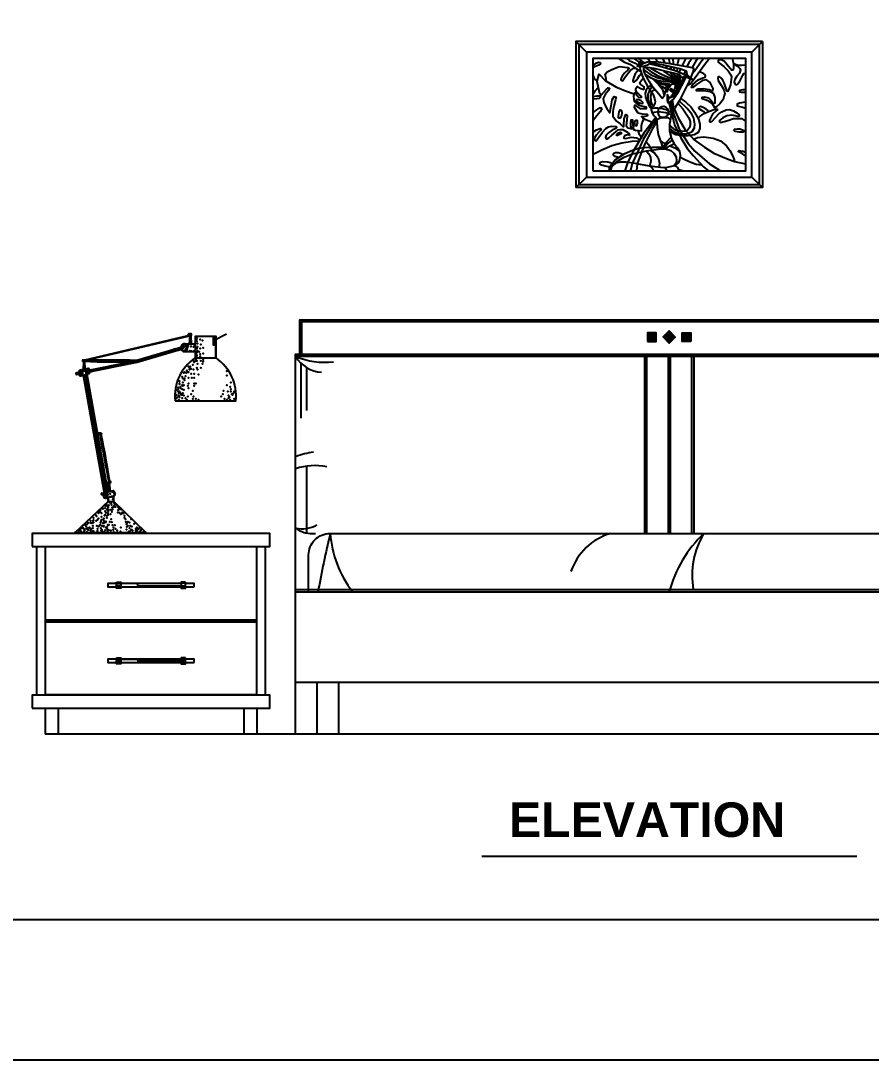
# Model space of a CAD drawing. Header units: inches. Extents: x 3 to 45, y 10.7 to 35.5.
# Drawn here: x 41.643 to 43.613, y 10.735 to 13.143 of the extents above; entities that cross this region are included whole.
import ezdxf

# ---------------------------------------------------------------- set-up
doc = ezdxf.new("R2010")
doc.units = ezdxf.units.IN
doc.header["$MEASUREMENT"] = 0
for name, color, linetype in [('02', 2, 'Continuous'), ('1', 1, 'Continuous'), ('4', 4, 'Continuous'), ('8', 8, 'Continuous'), ('kadrbm', 4, 'Continuous')]:
    doc.layers.add(name, color=color, linetype=linetype)
doc.styles.add('HT', font='swisseb.ttf')

# ---------------------------------------------------------------- blocks, each defined once
blk = doc.blocks.new('kadrbm')
at = {"layer": 'kadrbm', "color": 4}
blk.add_lwpolyline([(0, 0), (0, 24.7972), (21, 24.7972), (21, 0), (0, 0)], close=True, dxfattribs=at)
blk.add_lwpolyline([(20.6631, 0.3257), (20.6631, 24.4603), (0.3369, 24.4603), (0.3369, 0.3257), (20.6631, 0.3257)], dxfattribs=at)

msp = doc.modelspace()

# ---------------------------------------------------------------- hatches: boundary and pattern name
at = {"layer": '8'}
h = msp.add_hatch(dxfattribs=at)
h.set_pattern_fill('ANSI31', color=256, scale=0.005527, style=0)
h.set_pattern_definition([(45, (32.70010015, 6.0789601), (-0.000488482534, 0.000488482534), [])])
h.paths.add_polyline_path([(42.0886, 12.3921), (42.0909, 12.3921), (42.0909, 12.4118), (42.0886, 12.4118)])
h = msp.add_hatch(dxfattribs=at)
h.set_pattern_fill('ANSI31', color=256, scale=0.02, style=0)
h.set_pattern_definition([(45, (46.4681706, 1.5912316), (-0.00176776695, 0.00176776695), [])])
h.paths.add_polyline_path([(43.0949, 12.4205), (43.0949, 12.4005), (43.1149, 12.4005), (43.1149, 12.4205)])
h.paths.add_polyline_path([(43.1307, 12.4108), (43.1447, 12.3965), (43.1589, 12.4105), (43.1449, 12.4248)])
h.paths.add_polyline_path([(43.1949, 12.4005), (43.1949, 12.4205), (43.1749, 12.4205), (43.1749, 12.4005)])
h = msp.add_hatch(dxfattribs=at)
h.set_pattern_fill('ANSI31', color=256, scale=0.022106, angle=42.7614, style=0)
h.set_pattern_definition([(87.761353, (32.474368, 6.4353446), (-0.00276116556, 0.00010793855), [])])
h.paths.add_polyline_path([(41.9116, 12.354, -0.487368), (41.9112, 12.3564, 0.006326), (41.7897, 12.3566, -0.258695), (41.7895, 12.3545), (41.7895, 12.3544, 0.020675)])
h = msp.add_hatch(dxfattribs=at)
h.set_pattern_fill('ANSI31', color=256, scale=0.033159, style=0)
h.set_pattern_definition([(45, (32.7128124, 6.114639), (-0.0029308952, 0.0029308952), [])])
h.paths.add_polyline_path([(41.8294, 12.1846, -0.018609), (41.8293, 12.1846), (41.8264, 12.1846, 0.005294), (41.8472, 12.0752), (41.8494, 12.0759, 0.018598)])

# ---------------------------------------------------------------- linework, layer by layer
at = {"layer": '02'}
for p, q in [((41.7893, 12.3568), (42.0308, 12.4138)), ((41.7941, 12.3566), (42.031, 12.4128)), ((42.0324, 12.4176), (42.0324, 12.4176)), ((42.0329, 12.4174), (42.0379, 12.4182)), ((42.0333, 12.4171), (42.0383, 12.4179)), ((42.0335, 12.4134), (42.0385, 12.4143)), ((42.0347, 12.4132), (42.0336, 12.395)), ((42.0339, 12.4165), (42.0389, 12.4172)), ((42.0351, 12.4133), (42.0341, 12.3951)), ((42.0347, 12.418), (42.0347, 12.418)), ((42.0357, 12.4134), (42.0353, 12.3951)), ((42.0372, 12.4137), (42.0383, 12.395)), ((42.0942, 12.4118), (42.0942, 12.3621)), ((41.7945, 12.3278), (42.015, 12.3819)), ((41.9122, 12.3568), (42.0142, 12.3873)), ((41.9133, 12.352), (42.0148, 12.3823)), ((41.9168, 12.3568), (42.0141, 12.3863)), ((42.0217, 12.3951), (42.0469, 12.3951)), ((42.0213, 12.3771), (42.0469, 12.3771)), ((42.0469, 12.3621), (42.0956, 12.3621)), ((44.0099, 12.3655), (42.2799, 12.3655)), ((43.0874, 12.3655), (43.0874, 11.9555)), ((43.0924, 12.3655), (43.0924, 11.9555)), ((43.1424, 12.3655), (43.1424, 11.9555)), ((43.1474, 12.3655), (43.1474, 11.9555)), ((43.1969, 12.3655), (43.1969, 11.9555)), ((43.2019, 12.3655), (43.2019, 11.9555)), ((41.7889, 12.3537), (41.7878, 12.3352)), ((41.7892, 12.3537), (41.7882, 12.3353)), ((41.7896, 12.3542), (41.7891, 12.3355)), ((41.7901, 12.3544), (41.7922, 12.3362)), ((41.7903, 12.3544), (41.7924, 12.3362)), ((41.793, 12.3322), (41.9009, 12.3536)), ((41.794, 12.3283), (41.9133, 12.352)), ((42.2919, 12.3505), (42.2919, 12.2225)), ((42.3053, 12.34), (42.3053, 12.2404)), ((41.7721, 12.3274), (41.7764, 12.3274)), ((41.7878, 12.3223), (41.8363, 12.0486)), ((41.7889, 12.3226), (41.8373, 12.0493)), ((41.7899, 12.3229), (41.8384, 12.0497)), ((41.7939, 12.3239), (41.8424, 12.0506)), ((41.7952, 12.3242), (41.8437, 12.0509)), ((41.7959, 12.3244), (41.8444, 12.0511)), ((41.7964, 12.3245), (41.8449, 12.0512)), ((41.8293, 12.1879), (41.8206, 12.1879)), ((41.8295, 12.1846), (41.8212, 12.1846)), ((42.3053, 12.1112), (42.3053, 11.9563)), ((41.8465, 12.0717), (41.8455, 12.0513)), ((41.8465, 12.0749), (41.851, 12.0763)), ((41.8469, 12.0748), (41.8514, 12.0761)), ((41.8473, 12.0745), (41.8518, 12.0758)), ((41.8473, 12.072), (41.8518, 12.0734)), ((41.8477, 12.0739), (41.8522, 12.0752)), ((41.8481, 12.0721), (41.8501, 12.0524)), ((41.8324, 12.0478), (41.8355, 12.0478)), ((41.8455, 12.0296), (41.8455, 12.0385)), ((41.8455, 12.0296), (41.8588, 12.0296)), ((41.8588, 12.0296), (41.8588, 12.0419)), ((41.7692, 11.9577), (41.9328, 11.9577)), ((41.6999, 11.9255), (41.6999, 11.5805)), ((42.1899, 11.5805), (42.1899, 11.9255)), ((41.8649, 11.8394), (42.025, 11.8411)), ((41.8649, 11.835), (41.8749, 11.835)), ((41.915, 11.8343), (42.0249, 11.835)), ((42.2799, 11.8255), (44.0099, 11.8255)), ((41.6999, 11.7555), (42.1899, 11.7555)), ((41.6999, 11.7505), (42.1899, 11.7505)), ((41.8649, 11.6644), (42.0249, 11.6644)), ((41.8649, 11.66), (41.8749, 11.66)), ((41.9145, 11.6606), (42.0249, 11.66)), ((41.6999, 11.5825), (42.1899, 11.5825)), ((41.7299, 11.5505), (41.7299, 11.4905)), ((42.1599, 11.5505), (42.1599, 11.4905)), ((42.7107, 11.2077), (43.5792, 11.2077))]:
    msp.add_line(p, q, dxfattribs=at)
for points in [[(43.361, 13.0952), (42.9288, 13.0952), (42.9288, 12.7568)], [(43.361, 13.0952), (43.361, 12.7568), (42.9288, 12.7568)], [(42.9288, 13.0952), (42.9534, 13.0706)], [(43.3365, 13.0706), (43.361, 13.0952)], [(43.0283, 13.0558), (43.0417, 13.0478), (43.0534, 13.0428), (43.0693, 13.0319), (43.0785, 13.0269)], [(43.0458, 13.0569), (43.0523, 13.0513), (43.0658, 13.0452), (43.0733, 13.0405), (43.074, 13.0399)], [(43.0621, 13.0569), (43.0764, 13.0467), (43.0806, 13.043)], [(43.0717, 13.0572), (43.0865, 13.0461), (43.0871, 13.0456)], [(43.0946, 13.0569), (43.0998, 13.0495)], [(43.1131, 13.0563), (43.1169, 13.0485)], [(43.1295, 13.0566), (43.134, 13.0463)], [(43.1432, 13.0568), (43.1462, 13.0445)], [(43.1534, 13.0565), (43.1544, 13.043)], [(43.167, 13.0568), (43.1638, 13.0437), (43.1636, 13.0414)], [(43.1833, 13.0568), (43.1747, 13.0397), (43.1746, 13.0394)], [(43.1979, 13.0565), (43.1905, 13.0456), (43.1859, 13.0373)], [(43.2385, 13.0562), (43.2276, 13.0424), (43.2176, 13.0281), (43.2054, 13.011), (43.1949, 12.998), (43.1861, 12.9926)], [(43.226, 13.0565), (43.2204, 13.0507), (43.2043, 13.0274), (43.1969, 13.0186)], [(43.211, 13.0571), (43.2051, 13.0472), (43.1974, 13.0338)], [(43.2908, 13.057), (43.2932, 13.0478), (43.2941, 13.0409), (43.2938, 13.0316), (43.292, 13.0286), (43.289, 13.0289), (43.2866, 13.0322), (43.2818, 13.0385), (43.2764, 13.0448), (43.2725, 13.0495), (43.2647, 13.0528), (43.2593, 13.0531), (43.2584, 13.051), (43.2584, 13.0478), (43.2716, 13.0376), (43.2818, 13.0274), (43.2878, 13.0181), (43.289, 13.0136), (43.2866, 12.995), (43.283, 12.9846), (43.2803, 12.9795), (43.2788, 12.9804), (43.2755, 12.9906), (43.2719, 12.9998), (43.2689, 13.0058), (43.2641, 13.0115), (43.2614, 13.0136), (43.2584, 13.0136), (43.2575, 13.0097), (43.2581, 13.0046), (43.2638, 12.9962), (43.2689, 12.9882), (43.2722, 12.981), (43.2734, 12.9747), (43.2725, 12.9705), (43.2695, 12.9612), (43.262, 12.951), (43.2545, 12.9441), (43.2509, 12.942), (43.2455, 12.9507), (43.2365, 12.9567), (43.2257, 12.9609), (43.2209, 12.9627), (43.2209, 12.9666), (43.2269, 12.9672), (43.2359, 12.9645), (43.2419, 12.9585)], [(42.9669, 13.0385), (42.9761, 13.0453), (42.9815, 13.0477), (42.9853, 13.047), (42.986, 13.0433), (42.9819, 13.0402), (42.9703, 13.0355), (42.9686, 13.0341)], [(42.9993, 13.0038), (42.9993, 13.0099), (42.9972, 13.0154), (42.9965, 13.0198), (43.001, 13.0249), (43.0105, 13.03), (43.0248, 13.0361), (43.0316, 13.0372), (43.0422, 13.0361), (43.0483, 13.0351), (43.0521, 13.0324), (43.049, 13.029), (43.0415, 13.0218), (43.0361, 13.015), (43.0337, 13.0106), (43.033, 13.0062), (43.035, 13.0045), (43.0378, 13.0048), (43.0439, 13.014), (43.0521, 13.0249), (43.0572, 13.0307), (43.0623, 13.0334), (43.0667, 13.0334)], [(43.1854, 13.0169), (43.1862, 13.0189), (43.1859, 13.024), (43.1843, 13.0266), (43.1697, 13.0317), (43.1328, 13.0405), (43.1157, 13.0434), (43.1013, 13.0448), (43.0995, 13.044), (43.0978, 13.0418), (43.093, 13.0394), (43.0845, 13.0373), (43.0728, 13.0373), (43.0704, 13.0381), (43.0792, 13.0424), (43.0941, 13.0485), (43.1144, 13.0488), (43.1419, 13.0453), (43.1977, 13.0352), (43.2012, 13.0338), (43.2004, 13.0266), (43.1913, 13.0037), (43.1686, 12.9586), (43.1584, 12.9421), (43.1518, 12.9296), (43.1486, 12.9197), (43.1456, 12.9037), (43.1459, 12.8877), (43.1502, 12.8701), (43.1555, 12.8594), (43.1632, 12.8498), (43.1686, 12.841), (43.1705, 12.8314), (43.1686, 12.8213), (43.1665, 12.8151), (43.1574, 12.8074), (43.1392, 12.8034), (43.1308, 12.8028), (43.0993, 12.8065), (43.066, 12.8129), (43.0452, 12.8156), (43.0321, 12.8156), (43.0203, 12.8137), (43.0145, 12.8081)], [(43.0881, 13.046), (43.0832, 13.0471), (43.0749, 13.0474), (43.0749, 13.0407), (43.075, 13.0403)], [(43.0759, 13.0373), (43.0784, 13.0285), (43.0821, 13.0162), (43.0858, 13.0069), (43.0949, 12.9919), (43.1067, 12.9738), (43.1093, 12.9682), (43.1112, 12.9631), (43.1123, 12.9564), (43.112, 12.9516), (43.1075, 12.9444), (43.1034, 12.9404), (43.1034, 12.937), (43.1053, 12.9298), (43.1101, 12.9228), (43.1133, 12.9202), (43.1155, 12.9148), (43.1165, 12.9095), (43.1171, 12.8962), (43.1197, 12.8796), (43.1259, 12.8607), (43.1309, 12.8452)], [(43.1283, 12.9631), (43.1208, 12.9735), (43.1072, 12.9898), (43.0989, 13.0015), (43.0893, 13.0194), (43.0864, 13.0285), (43.0864, 13.0349), (43.0941, 13.0357), (43.1096, 13.0335), (43.1368, 13.0266), (43.1568, 13.0221), (43.1662, 13.0194), (43.1707, 13.0159), (43.1712, 13.0141), (43.1779, 13.0103), (43.1787, 13.0111), (43.1782, 13.0146), (43.1809, 13.0149), (43.1923, 13.0098), (43.1969, 13.0077), (43.1979, 13.009), (43.1886, 13.0157), (43.1774, 13.0199), (43.1584, 13.0271), (43.1291, 13.0359), (43.1018, 13.0429), (43.0991, 13.0435)], [(43.0895, 13.0352), (43.0912, 13.0338), (43.1029, 13.0248), (43.1162, 13.0177), (43.1233, 13.014), (43.1421, 13.0084), (43.1533, 13.0026), (43.1573, 12.9983)], [(43.1007, 13.0348), (43.1023, 13.0334), (43.1125, 13.0273), (43.1267, 13.0196), (43.1477, 13.01), (43.1554, 13.0047), (43.1601, 12.9989), (43.1604, 12.9958)], [(43.1196, 13.0428), (43.1199, 13.0421), (43.1239, 13.0373)], [(43.1369, 13.0395), (43.1397, 13.0331), (43.1401, 13.0326)], [(43.148, 13.0369), (43.1496, 13.0298)], [(43.1553, 13.0351), (43.1558, 13.0312)], [(43.163, 13.0333), (43.1624, 13.0258), (43.1625, 13.0256)], [(43.1708, 13.0313), (43.1704, 13.0306), (43.1686, 13.0264), (43.169, 13.0231)], [(43.3207, 13.0403), (43.312, 13.0397), (43.3045, 13.04), (43.2941, 13.0439), (43.3021, 13.0391), (43.3084, 13.0331), (43.3102, 13.0286), (43.3075, 13.022), (43.3015, 13.0148), (43.2968, 13.0076), (43.2956, 13.0013), (43.2965, 12.9971), (43.2995, 12.9953), (43.3033, 12.9965), (43.3081, 13.0034), (43.3144, 13.0154), (43.318, 13.0208), (43.3207, 13.0211)], [(42.9689, 13.0154), (42.971, 13.0099), (42.9737, 13.0075), (42.9771, 13.0058)], [(42.9817, 13.0206), (42.9773, 13.0031), (42.9831, 12.9778), (42.9875, 12.9709), (42.9997, 12.9846), (43.0036, 12.988), (43.0065, 12.987), (43.0046, 12.9821), (42.9963, 12.9724), (42.9919, 12.9636), (42.9938, 12.9534), (43.0002, 12.9398), (43.0075, 12.93), (43.0104, 12.9466), (43.0128, 12.9602), (43.0177, 12.9675), (43.0221, 12.9661), (43.0206, 12.9602), (43.0158, 12.9427), (43.0143, 12.9329), (43.0143, 12.9227), (43.0226, 12.911), (43.0314, 12.9047), (43.0372, 12.8984), (43.0396, 12.8984), (43.0396, 12.9013), (43.0406, 12.9164), (43.0435, 12.9247), (43.0445, 12.9261), (43.0474, 12.9242), (43.0465, 12.914), (43.0455, 12.9003), (43.0489, 12.895), (43.0557, 12.8935), (43.0587, 12.893), (43.0562, 12.8998), (43.0557, 12.9066), (43.0572, 12.9135), (43.0601, 12.9135), (43.0601, 12.9091), (43.0606, 12.9013), (43.0626, 12.8911), (43.0669, 12.8896), (43.0806, 12.8886), (43.0806, 12.8998), (43.0825, 12.9076), (43.0859, 12.9144), (43.0811, 12.9213), (43.0859, 12.9217), (43.0952, 12.9237), (43.0947, 12.9261), (43.083, 12.9271), (43.0733, 12.9295)], [(42.9817, 13.0206), (42.9963, 13.005), (43.0216, 12.9904), (43.044, 12.9807), (43.0635, 12.9739)], [(43.0739, 13.0293), (43.0661, 13.0205), (43.0627, 13.0126), (43.0606, 13.0048), (43.0616, 13.0021), (43.0644, 13.0021), (43.0684, 13.0051), (43.0725, 13.0106), (43.0759, 13.0164), (43.08, 13.0215)], [(43.0733, 12.9295), (43.0645, 12.9427), (43.0655, 12.948), (43.0767, 12.9403), (43.0845, 12.9398), (43.0927, 12.9404), (43.0927, 12.9414), (43.092, 12.9435), (43.0773, 12.9465), (43.0688, 12.9517), (43.065, 12.9557), (43.0637, 12.9609), (43.063, 12.9687), (43.0644, 12.9762), (43.0661, 12.9769), (43.0702, 12.9704), (43.0739, 12.9666), (43.078, 12.9656), (43.0811, 12.966), (43.0811, 12.9677), (43.0756, 12.9724), (43.0688, 12.9789), (43.0674, 12.9827), (43.0678, 12.9864), (43.0708, 12.9908), (43.0753, 12.9881), (43.0817, 12.9854), (43.0862, 12.984), (43.0872, 12.9861), (43.0869, 12.9901), (43.0824, 12.9932), (43.0783, 12.9966), (43.0766, 13), (43.079, 13.0038), (43.0841, 13.0096)], [(43.0864, 13.0295), (43.0893, 13.027), (43.1026, 13.018), (43.1211, 13.0103), (43.1397, 13.0066), (43.1505, 13.0026), (43.156, 12.9973)], [(43.0903, 13.0189), (43.1024, 13.0114), (43.1183, 13.0051), (43.133, 13.0035), (43.1468, 13.0018), (43.1506, 13.0009), (43.1535, 12.9993)], [(43.1066, 13.0093), (43.1204, 12.9955), (43.1288, 12.9855), (43.1317, 12.9763), (43.133, 12.9691)], [(43.1283, 12.9631), (43.1339, 12.9711), (43.1379, 12.9842), (43.1368, 12.9877), (43.1376, 12.9906), (43.1403, 12.9909), (43.1414, 12.9885), (43.14, 12.9789), (43.1424, 12.9866), (43.1456, 12.9914), (43.1499, 12.9962), (43.1552, 12.9973), (43.1598, 12.9954), (43.1616, 12.9919), (43.1622, 12.9874), (43.1619, 12.981), (43.1603, 12.9767), (43.1582, 12.9735), (43.1539, 12.9682), (43.1496, 12.9653), (43.1467, 12.9645), (43.1443, 12.9661), (43.1408, 12.9717), (43.14, 12.9719), (43.1398, 12.9589), (43.1416, 12.9543), (43.144, 12.9533), (43.1542, 12.961), (43.1665, 12.9789), (43.1814, 13.0066), (43.1841, 13.0134)], [(43.1315, 13.028), (43.1338, 13.0251), (43.1502, 13.0131), (43.1567, 13.006), (43.1579, 13.0007)], [(43.1467, 13.0244), (43.1517, 13.018), (43.1594, 13.0078), (43.1625, 13.002), (43.1628, 12.9973), (43.1619, 12.9946)], [(43.1544, 13.0226), (43.1584, 13.0168), (43.164, 13.0077), (43.1656, 13.0018), (43.1648, 12.9957), (43.163, 12.9917), (43.1622, 12.9906)], [(43.1763, 13.0112), (43.1763, 13.0112), (43.1745, 13.0037), (43.1707, 12.9909), (43.1672, 12.9845), (43.1624, 12.9802)], [(43.1696, 13.0167), (43.1694, 12.9965), (43.167, 12.9901), (43.1627, 12.985)], [(43.1635, 13.0201), (43.1646, 13.0146), (43.167, 13.0066), (43.168, 13.0002), (43.1664, 12.9933), (43.1632, 12.9888)], [(43.1822, 13.0274), (43.1803, 13.0224), (43.1792, 13.0192)], [(43.2419, 12.9585), (43.2467, 12.9528), (43.2488, 12.9522), (43.2515, 12.9534), (43.2512, 12.9654), (43.2479, 12.9738), (43.2401, 12.9786), (43.2245, 12.9807), (43.2081, 12.9813), (43.2078, 12.9831), (43.2117, 12.9855), (43.2236, 12.9867), (43.2371, 12.9843), (43.2461, 12.9807), (43.2467, 12.9867), (43.2401, 13.0001), (43.2314, 13.0067), (43.2221, 13.0049), (43.2084, 12.9959), (43.1994, 12.9885), (43.1967, 12.9885), (43.1997, 12.9959), (43.2117, 13.0064), (43.2227, 13.0112), (43.2281, 13.0124), (43.229, 13.0148), (43.2281, 13.0178), (43.2251, 13.0202), (43.2161, 13.0247)], [(42.9802, 12.9891), (42.9727, 12.9803), (42.9676, 12.9721)], [(43.1058, 12.9922), (43.1012, 12.9922), (43.097, 12.9901), (43.0915, 12.9834), (43.0894, 12.9759), (43.0903, 12.9667), (43.0936, 12.9562), (43.0995, 12.9441), (43.1032, 12.9399)], [(43.1079, 12.9884), (43.1032, 12.9872), (43.1003, 12.9826), (43.0974, 12.9788), (43.0953, 12.9725), (43.0953, 12.965), (43.0974, 12.9545), (43.1012, 12.947), (43.1049, 12.942)], [(43.1125, 12.9834), (43.107, 12.9813), (43.1041, 12.978), (43.1016, 12.9696), (43.1024, 12.9566), (43.1045, 12.9495), (43.1083, 12.9453)], [(43.1113, 13.0054), (43.115, 13.0023), (43.1273, 12.9992), (43.1375, 12.9983), (43.1431, 12.997), (43.1474, 12.9949)], [(43.1159, 13.0004), (43.1252, 12.997), (43.1363, 12.9952), (43.1418, 12.9927), (43.1452, 12.9899)], [(43.1218, 12.9939), (43.1289, 12.9908), (43.136, 12.9868), (43.1372, 12.9844)], [(43.1585, 12.9958), (43.1587, 12.9892), (43.1575, 12.9848), (43.1558, 12.9816), (43.1547, 12.9799), (43.1539, 12.9774), (43.1534, 12.9731), (43.1515, 12.972), (43.1505, 12.9699), (43.1492, 12.9678), (43.1462, 12.9653), (43.146, 12.965)], [(43.1465, 12.985), (43.1486, 12.9824), (43.1518, 12.9801), (43.1518, 12.9793), (43.1517, 12.9788), (43.1488, 12.9807), (43.1469, 12.9827), (43.1465, 12.985)], [(43.1468, 12.9863), (43.1484, 12.984), (43.1505, 12.9822), (43.1525, 12.981)], [(43.1473, 12.9875), (43.1517, 12.9848), (43.1556, 12.9814), (43.1583, 12.9808), (43.1613, 12.9807)], [(43.3204, 12.9837), (43.3153, 12.9834), (43.3075, 12.9816), (43.3075, 12.9786), (43.3117, 12.9783), (43.3201, 12.9783)], [(42.9682, 12.968), (42.9771, 12.9697), (42.9839, 12.9694), (42.9856, 12.966), (42.9829, 12.9632), (42.9774, 12.9626), (42.9682, 12.9619)], [(43.068, 12.9599), (43.0695, 12.9572), (43.0758, 12.953), (43.0812, 12.9515), (43.0839, 12.9521), (43.0836, 12.9542), (43.0803, 12.9581), (43.0746, 12.9602), (43.0707, 12.9611), (43.068, 12.9599)], [(43.1446, 12.9656), (43.1421, 12.9603), (43.1414, 12.9562), (43.1414, 12.9548)], [(43.1715, 12.9629), (43.1836, 12.9549), (43.1958, 12.9428), (43.2033, 12.9315), (43.2125, 12.9152), (43.2159, 12.9039), (43.2155, 12.8934), (43.2117, 12.8846), (43.2029, 12.8792), (43.1891, 12.8767), (43.1757, 12.8767), (43.1602, 12.8792), (43.1464, 12.8859)], [(43.1518, 12.9591), (43.1547, 12.9428), (43.1648, 12.9202), (43.182, 12.8905), (43.2029, 12.8675), (43.2263, 12.8503), (43.2485, 12.8369), (43.2774, 12.8242), (43.2963, 12.8175), (43.3218, 12.8121)], [(43.1567, 12.9784), (43.1564, 12.9772), (43.1587, 12.9767), (43.1604, 12.9767), (43.1604, 12.9776), (43.1587, 12.9777), (43.1568, 12.9782)], [(43.1567, 12.9793), (43.1596, 12.9792), (43.1612, 12.9788)], [(42.9686, 12.9309), (42.9771, 12.9367), (42.9843, 12.9414), (42.9873, 12.9418), (42.9887, 12.9394), (42.9853, 12.9326), (42.9774, 12.923), (42.9693, 12.9128)], [(43.0272, 12.9183), (43.0272, 12.9227), (43.0292, 12.9312), (43.0313, 12.937), (43.0344, 12.9356), (43.0354, 12.9299), (43.0347, 12.9241), (43.0316, 12.9179), (43.0282, 12.9176), (43.0272, 12.9183)], [(43.1037, 12.9404), (43.1125, 12.9417), (43.1184, 12.9417), (43.1285, 12.9403), (43.1382, 12.9374), (43.1466, 12.9329), (43.1493, 12.9308)], [(43.1426, 12.9274), (43.1432, 12.9317), (43.143, 12.9351), (43.1412, 12.9395), (43.1371, 12.9433), (43.1326, 12.9447), (43.1276, 12.9438), (43.1235, 12.9419), (43.1196, 12.937), (43.1187, 12.9308), (43.12, 12.9256), (43.1226, 12.9226), (43.1267, 12.9199), (43.1309, 12.9197), (43.1364, 12.9206), (43.141, 12.9237), (43.1426, 12.9274)], [(43.1443, 12.9539), (43.1514, 12.9238), (43.1573, 12.902), (43.1719, 12.8723), (43.187, 12.8468), (43.2008, 12.8305), (43.2243, 12.805), (43.236, 12.7953)], [(43.1447, 12.8945), (43.1552, 12.8861), (43.1703, 12.8815), (43.1824, 12.8811), (43.1899, 12.8832), (43.1979, 12.8866), (43.2038, 12.8949), (43.2046, 12.9037), (43.2017, 12.9179), (43.1971, 12.9271), (43.1866, 12.9401), (43.1686, 12.9573)], [(43.1648, 12.9524), (43.1765, 12.9394), (43.1903, 12.9185), (43.1937, 12.9101), (43.1937, 12.9039), (43.1924, 12.8972), (43.1882, 12.8905), (43.1832, 12.8876), (43.1702, 12.8867), (43.1606, 12.8888), (43.1447, 12.9022)], [(43.1489, 12.9569), (43.1493, 12.9481), (43.1556, 12.9259), (43.1677, 12.8924), (43.1891, 12.8589), (43.2046, 12.841), (43.2381, 12.8121), (43.264, 12.7958)], [(43.2123, 12.9175), (43.2164, 12.922), (43.226, 12.9283), (43.2359, 12.9334), (43.2512, 12.9388), (43.256, 12.9388), (43.2569, 12.9367), (43.2536, 12.9346), (43.2452, 12.9268), (43.2404, 12.9178), (43.2383, 12.9124), (43.2383, 12.9097), (43.2404, 12.9088), (43.2437, 12.9103), (43.2524, 12.9196), (43.2602, 12.9274), (43.2671, 12.9322), (43.277, 12.937), (43.2845, 12.9376), (43.2941, 12.9349), (43.3015, 12.9304), (43.3072, 12.9253), (43.3072, 12.9226), (43.3063, 12.9217), (43.3027, 12.9217), (43.298, 12.9232), (43.2899, 12.9244), (43.2782, 12.9232), (43.2692, 12.9187), (43.2617, 12.9121), (43.2611, 12.9094), (43.2638, 12.9079), (43.2803, 12.9124), (43.2935, 12.9166), (43.3123, 12.9166), (43.3213, 12.9109)], [(43.2362, 12.9343), (43.2305, 12.9382), (43.2236, 12.9426), (43.2173, 12.9444), (43.214, 12.9435), (43.2126, 12.9414), (43.2138, 12.9397), (43.22, 12.9364), (43.2254, 12.9328), (43.2278, 12.9292)], [(43.321, 12.9546), (43.3075, 12.9528), (43.3021, 12.9498), (43.3021, 12.9462), (43.3084, 12.945), (43.3174, 12.9423), (43.3204, 12.942)], [(43.1137, 12.9196), (43.0861, 12.8832), (43.0622, 12.8422), (43.0493, 12.8167), (43.0421, 12.7958)], [(43.1146, 12.9142), (43.1024, 12.8974), (43.0848, 12.8686), (43.0706, 12.8376), (43.0589, 12.8129), (43.0551, 12.7962)], [(43.068, 12.8981), (43.0654, 12.904), (43.0652, 12.9088), (43.0665, 12.912), (43.0687, 12.9131), (43.0698, 12.9127), (43.0704, 12.9107), (43.0704, 12.9064), (43.0698, 12.902), (43.068, 12.8981)], [(43.083, 12.9186), (43.0904, 12.9144), (43.1066, 12.9087)], [(43.1051, 12.9308), (43.11, 12.9312), (43.1203, 12.9331), (43.1371, 12.931), (43.1489, 12.9258), (43.1502, 12.9245)], [(43.1158, 12.9135), (43.1223, 12.9178), (43.1305, 12.9192), (43.1416, 12.9194), (43.1469, 12.9163)], [(42.9679, 12.8852), (42.9768, 12.8903), (42.9853, 12.8934), (42.9877, 12.8924), (42.9863, 12.8897), (42.9825, 12.8859), (42.9761, 12.8781), (42.9723, 12.8719), (42.972, 12.8668), (42.9754, 12.8655), (42.9798, 12.8702), (42.9904, 12.8852), (42.9982, 12.8934), (43.004, 12.8978), (43.0122, 12.8992), (43.0224, 12.8982), (43.0238, 12.8961), (43.0211, 12.8941), (43.0129, 12.8897), (43.0047, 12.8835), (42.9993, 12.8781), (42.9972, 12.8736), (42.9986, 12.8696), (43.001, 12.8696), (43.005, 12.8723), (43.0122, 12.8784), (43.0211, 12.8863), (43.0269, 12.891), (43.0313, 12.8917), (43.0378, 12.8914), (43.0466, 12.8859), (43.0524, 12.8815), (43.0541, 12.8791), (43.0524, 12.8781), (43.0483, 12.8788), (43.0415, 12.8767), (43.0398, 12.874), (43.0398, 12.8716), (43.0436, 12.8709), (43.0569, 12.8733), (43.0688, 12.8719), (43.0736, 12.8689), (43.0756, 12.8675)], [(43.0224, 12.8784), (43.0258, 12.8832), (43.0313, 12.8856), (43.034, 12.8842), (43.0333, 12.8815), (43.0296, 12.8798), (43.0255, 12.8774), (43.0235, 12.8774), (43.0224, 12.8784)], [(43.1158, 12.9083), (43.1066, 12.8941), (43.0886, 12.8585), (43.079, 12.8351), (43.071, 12.8117), (43.0689, 12.7958)], [(43.0722, 12.889), (43.0746, 12.8825), (43.08, 12.8743)], [(43.2941, 12.8889), (43.2958, 12.8919), (43.303, 12.8928), (43.3087, 12.8928), (43.315, 12.891), (43.318, 12.8892), (43.3186, 12.8874), (43.3156, 12.8856), (43.3069, 12.8856), (43.2982, 12.8865), (43.2952, 12.8874)], [(42.9689, 12.8342), (42.9889, 12.8444), (43.0119, 12.854), (43.0354, 12.8605), (43.0591, 12.8646), (43.0747, 12.8655)], [(43.0919, 12.864), (43.0964, 12.8574), (43.1009, 12.8523)], [(43.1242, 12.865), (43.1303, 12.8612), (43.1354, 12.8594)], [(43.1292, 12.8503), (43.1397, 12.8628), (43.149, 12.873)], [(43.1327, 12.846), (43.1391, 12.8564), (43.1511, 12.866)], [(43.2015, 12.8694), (43.2101, 12.873), (43.2248, 12.8742), (43.2467, 12.8712), (43.2635, 12.8649), (43.2779, 12.8536), (43.2854, 12.8431), (43.2923, 12.8299), (43.2958, 12.8185)], [(43.0056, 12.7959), (43.0065, 12.802), (43.0102, 12.8095), (43.0198, 12.8209), (43.042, 12.8356), (43.0596, 12.8439), (43.0737, 12.8479), (43.0887, 12.85), (43.1055, 12.8508), (43.1287, 12.8508)], [(43.0097, 12.7956), (43.0123, 12.8047), (43.0225, 12.8164), (43.0406, 12.8271), (43.0574, 12.834), (43.0927, 12.8418), (43.1202, 12.8455), (43.1362, 12.8463), (43.1487, 12.8428), (43.1559, 12.8364), (43.1607, 12.8284), (43.1615, 12.8183), (43.1605, 12.8127), (43.1567, 12.8079)], [(43.0276, 12.8262), (43.02, 12.829), (43.0163, 12.8314), (43.0148, 12.834), (43.0163, 12.8369), (43.0202, 12.8384), (43.0265, 12.8382), (43.0323, 12.8366), (43.0393, 12.8336)], [(43.0927, 12.8415), (43.098, 12.8348), (43.1015, 12.8271), (43.102, 12.818), (43.1004, 12.8089), (43.0991, 12.806)], [(43.0975, 12.8503), (43.1031, 12.8468), (43.1047, 12.8442)], [(43.1025, 12.8431), (43.1111, 12.8375), (43.1196, 12.8258), (43.1228, 12.8132), (43.1212, 12.8033)], [(43.1367, 12.8463), (43.1463, 12.8532), (43.1559, 12.8583)], [(43.1469, 12.8535), (43.157, 12.8487), (43.1685, 12.841)], [(43.3204, 12.8314), (43.3147, 12.8347), (43.3078, 12.8386), (43.3051, 12.8398), (43.3051, 12.8416), (43.3069, 12.8428), (43.3159, 12.8416), (43.3207, 12.8389)], [(43.008, 12.8039), (42.9969, 12.8067), (42.9859, 12.8093), (42.9841, 12.8108), (42.9841, 12.8128), (42.9861, 12.8154), (42.9915, 12.8169), (43.0028, 12.8162), (43.0139, 12.8136)], [(43.171, 12.8274), (43.1794, 12.8223), (43.1953, 12.8154), (43.2076, 12.8113), (43.2199, 12.8098)], [(43.1017, 12.806), (43.1052, 12.8017), (43.1084, 12.7956)], [(43.1359, 12.8025), (43.1405, 12.7953)], [(43.1567, 12.8079), (43.161, 12.8068), (43.1637, 12.8044), (43.1661, 12.7985), (43.1728, 12.7975), (43.1794, 12.7953)], [(42.9288, 12.7568), (42.9534, 12.7813)], [(43.361, 12.7568), (43.3365, 12.7813)], [(42.2899, 12.3705), (42.2899, 12.4505), (43.9999, 12.4505), (43.9999, 12.3705)], [(42.2939, 12.3705), (42.2939, 12.4465), (43.9959, 12.4465), (43.9959, 12.3705)], [(42.0886, 12.4118), (42.0886, 12.3921), (42.0909, 12.3921), (42.0909, 12.4118)], [(42.0909, 12.4035), (42.1181, 12.4174), (42.1181, 12.4167), (42.0909, 12.4028)], [(42.0228, 12.3888), (42.0197, 12.3837), (42.0193, 12.384), (42.0225, 12.389), (42.0229, 12.3888)], [(42.2799, 11.4905), (42.2799, 12.3705), (44.0099, 12.3705), (44.0099, 11.4905)], [(41.7872, 12.3536), (41.7892, 12.3537)], [(41.9168, 12.354), (41.9122, 12.3539)], [(41.7726, 12.3244), (41.7771, 12.3244)], [(41.7806, 12.3293), (41.7828, 12.3258), (41.7824, 12.3255), (41.7802, 12.329), (41.7806, 12.3293)], [(41.8308, 12.0459), (41.8344, 12.0459)], [(41.8374, 12.0442), (41.8413, 12.0428), (41.8412, 12.0424), (41.8373, 12.0437), (41.8374, 12.0442)], [(41.8649, 11.8395), (41.8449, 11.8395), (41.8449, 11.8315), (42.0449, 11.8315)], [(41.8649, 11.8425), (41.8749, 11.8425), (41.8749, 11.8285), (41.8649, 11.8285), (41.8649, 11.8425)], [(42.0149, 11.8395), (41.8749, 11.8395)], [(42.0249, 11.8425), (42.0149, 11.8425), (42.0149, 11.8285), (42.0249, 11.8285), (42.0249, 11.8425)], [(42.0449, 11.8315), (42.0449, 11.8395), (42.0249, 11.8395)], [(41.8649, 11.6645), (41.8449, 11.6645), (41.8449, 11.6565), (42.0449, 11.6565)], [(41.8649, 11.6675), (41.8749, 11.6675), (41.8749, 11.6535), (41.8649, 11.6535), (41.8649, 11.6675)], [(42.0149, 11.6645), (41.8749, 11.6645)], [(42.0249, 11.6675), (42.0149, 11.6675), (42.0149, 11.6535), (42.0249, 11.6535), (42.0249, 11.6675)], [(42.0449, 11.6565), (42.0449, 11.6645), (42.0249, 11.6645)]]:
    msp.add_lwpolyline(points, dxfattribs=at)
for points in [[(43.3538, 12.764), (43.3538, 13.088), (42.936, 13.088), (42.936, 12.764)], [(42.9534, 12.7813), (43.3365, 12.7813), (43.3365, 13.0706), (42.9534, 13.0706)], [(42.968, 12.7956), (43.3226, 12.7956), (43.3226, 13.0556), (42.968, 13.0556)], [(43.0949, 12.4005), (43.1149, 12.4005), (43.1149, 12.4205), (43.0949, 12.4205)], [(43.1449, 12.4248), (43.1307, 12.4108), (43.1447, 12.3965), (43.1589, 12.4105)], [(43.1949, 12.4005), (43.1749, 12.4005), (43.1749, 12.4205), (43.1949, 12.4205)]]:
    msp.add_lwpolyline(points, close=True, dxfattribs=at)
for points in [[(42.0008, 12.2626), (42.1417, 12.2626, 0.273505), (42.0956, 12.3621), (42.0956, 12.4118), (42.0469, 12.4118), (42.0469, 12.3621, 0.273505)], [(42.0321, 12.4129, 0.130303), (42.0329, 12.413, 0.576801), (42.0332, 12.4173, 0.264517), (42.0318, 12.4175, 0.710752)], [(42.0195, 12.3774, 0.130303), (42.0223, 12.3772, 0.598804), (42.0268, 12.3939, 0.121835), (42.0213, 12.3951, 0.710752)], [(41.787, 12.3536, 0.130303), (41.7875, 12.3536, 0.331854), (41.7881, 12.3565, 0.328319), (41.7873, 12.3569, 0.500332)], [(41.9117, 12.3568, -0.130303), (41.9121, 12.3569, -0.576801), (41.9128, 12.3542, -0.264517), (41.912, 12.3539, -0.710752)], [(41.7817, 12.321, 0.130303), (41.7836, 12.3213, 0.576801), (41.7837, 12.3329, 0.264517), (41.78, 12.3333, 0.710752)], [(41.7716, 12.3242, 0.130303), (41.7721, 12.3241, 0.576801), (41.7729, 12.3271, 0.264517), (41.772, 12.3274, 0.710752)], [(41.8298, 12.1847, -0.130303), (41.8293, 12.1847, -0.576801), (41.8285, 12.1876, -0.264517), (41.8294, 12.1879, -0.710752)], [(41.8465, 12.0717, 0.130303), (41.847, 12.0718, 0.576801), (41.8468, 12.0748, 0.264517), (41.8459, 12.0748, 0.710752)], [(41.8306, 12.0459, 0.130303), (41.8311, 12.0459, 0.576801), (41.8318, 12.0488, 0.264517), (41.8309, 12.0491, 0.710752)], [(41.8393, 12.0371, 0.130303), (41.8413, 12.0375, 0.576801), (41.8413, 12.0491, 0.264517), (41.8377, 12.0495, 0.710752)]]:
    msp.add_lwpolyline(points, format="xyb", close=True, dxfattribs=at)
for points in [[(42.0323, 12.4171, 0.083661), (42.0319, 12.4171, 0.685038), (42.032, 12.4132)], [(42.0325, 12.4129), (42.038, 12.4139, 0.641064), (42.0375, 12.4183), (42.0322, 12.4176)], [(42.0231, 12.3933, 0.083661), (42.0214, 12.3935, 0.685038), (42.0194, 12.3787)], [(41.9123, 12.3542, -0.083661), (41.912, 12.3541, -0.685038), (41.9117, 12.3566)], [(41.9119, 12.3569), (41.9166, 12.3568, -0.641064), (41.9168, 12.354)], [(41.7815, 12.3324, 0.083661), (41.7803, 12.3322, 0.685038), (41.7814, 12.3218)], [(41.8032, 12.3352, 0.177444), (41.7994, 12.3378), (41.781, 12.3336)], [(41.7723, 12.3271, 0.083661), (41.772, 12.3271, 0.685038), (41.7716, 12.3244)], [(41.7827, 12.321), (41.8016, 12.3259, 0.183148), (41.8043, 12.3298)], [(41.8291, 12.1876, -0.083661), (41.8294, 12.1876, -0.685038), (41.8298, 12.1849)], [(41.8463, 12.0746, 0.083661), (41.846, 12.0746, 0.685038), (41.8464, 12.0719, 0.685038)], [(41.8468, 12.0717), (41.8516, 12.0733, 0.641064), (41.8508, 12.0763), (41.8461, 12.0749)], [(41.8313, 12.0488, 0.083661), (41.831, 12.0488, 0.685038), (41.8306, 12.0461, 0.685038)], [(41.8391, 12.0486, 0.083661), (41.838, 12.0484, 0.685038), (41.839, 12.038, 0.685038)], [(41.8403, 12.0372), (41.8593, 12.042, 0.641064), (41.8571, 12.054), (41.8386, 12.0498)], [(41.8455, 12.0296), (41.7692, 11.9577, 0.414214), (41.7681, 11.9566), (41.7681, 11.9555)], [(41.9339, 11.9555), (41.9339, 11.9566, 0.414214), (41.9328, 11.9577), (41.8588, 12.0296)]]:
    msp.add_lwpolyline(points, format="xyb", dxfattribs=at)
for centre, radius, start, end in [((42.0312, 12.415), 0.00166, 315.8031, 109.8254), ((42.0016, 12.3819), 0.00333, 134.3613, 242.9194), ((41.7862, 12.3553), 0.00151, 309.2421, 104.9553), ((41.8424, 7.554), 4.8029, 89.1759, 90.6291), ((42.3474, 12.5279), 0.1758, 247.4353, 276.4694), ((42.3455, 12.4053), 0.0767, 211.2779, 265.5609), ((41.7783, 12.3266), 0.00556, 317.0855, 61.4366), ((41.8564, 13.8302), 1.4773, 267.4143, 272.1428), ((41.7976, 12.3313), 0.00472, 155.8582, 227.8394), ((41.8071, 12.3353), 0.00702, 327.6688, 16.9176), ((41.7711, 12.3259), 0.00139, 311.8701, 99.2257), ((41.7888, 12.3036), 0.012, 35.5827, 78.9702), ((41.7875, 12.3016), 0.0138, 36.7235, 74.9555), ((47.0026, 13.1121), 5.2586, 190.1588, 191.3717), ((40.3788, 11.8618), 1.4861, 8.2838, 12.5466), ((42.3448, 11.9673), 0.178, 97.5291, 111.3752), ((42.3253, 11.9613), 0.1512, 79.7992, 107.4781), ((41.8301, 12.0476), 0.00139, 311.8701, 45.6629), ((41.8359, 12.0427), 0.00556, 317.0855, 113.5496), ((41.8192, 12.0672), 0.0236, 322.5257, 356.2633), ((42.2949, 12.0334), 0.0673, 257.1203, 300.5517), ((42.318, 12.018), 0.0629, 232.7819, 277.3679), ((45.2413, 11.2794), 2.9596, 166.7942, 169.465), ((42.6178, 11.9764), 0.2587, 184.6309, 217.0546), ((43.0485, 11.8225), 0.1386, 106.2924, 161.0629), ((43.4191, 11.7485), 0.2835, 133.0814, 165.2765), ((43.3832, 11.858), 0.1854, 148.2707, 190.0903), ((41.9097, 11.8342), 0.00529, 329.221, 87.6136), ((41.9097, 11.6592), 0.00529, 329.221, 87.6136)]:
    msp.add_arc(centre, radius, start, end, dxfattribs=at)
for points in [[(42.032, 12.4132), (42.0322, 12.4132), (42.0323, 12.4133), (42.0327, 12.4134), (42.0329, 12.4135), (42.0332, 12.4139), (42.0334, 12.4141), (42.0336, 12.4146), (42.0337, 12.4149), (42.0337, 12.4155), (42.0336, 12.4158), (42.0334, 12.4162), (42.0332, 12.4165), (42.033, 12.4168), (42.0328, 12.4169), (42.0326, 12.4171), (42.0325, 12.4171), (42.0323, 12.4171), (42.0323, 12.4171), (42.0323, 12.4171), (42.0323, 12.4171)], [(42.0194, 12.3787), (42.0199, 12.3787), (42.0206, 12.3787), (42.022, 12.3788), (42.023, 12.3793), (42.0244, 12.3806), (42.0251, 12.3814), (42.0262, 12.3831), (42.0267, 12.3842), (42.0271, 12.3865), (42.0269, 12.3877), (42.0266, 12.3893), (42.0261, 12.3903), (42.0253, 12.3917), (42.0248, 12.3923), (42.0239, 12.393), (42.0235, 12.3932), (42.0231, 12.3933), (42.0231, 12.3933), (42.0231, 12.3933), (42.0231, 12.3933)], [(41.9117, 12.3566), (41.9118, 12.3566), (41.9119, 12.3566), (41.9121, 12.3566), (41.9123, 12.3565), (41.9125, 12.3563), (41.9126, 12.3562), (41.9128, 12.3559), (41.9129, 12.3557), (41.9129, 12.3553), (41.9129, 12.3551), (41.9129, 12.3548), (41.9128, 12.3547), (41.9127, 12.3544), (41.9126, 12.3543), (41.9124, 12.3542), (41.9124, 12.3542), (41.9123, 12.3542), (41.9123, 12.3542), (41.9123, 12.3542), (41.9123, 12.3542)], [(41.7814, 12.3218), (41.7818, 12.3219), (41.7822, 12.322), (41.7831, 12.3223), (41.7838, 12.3228), (41.7845, 12.324), (41.7848, 12.3246), (41.7853, 12.326), (41.7855, 12.3268), (41.7853, 12.3284), (41.785, 12.3292), (41.7846, 12.3303), (41.7841, 12.3308), (41.7833, 12.3317), (41.7829, 12.332), (41.7821, 12.3323), (41.7818, 12.3324), (41.7815, 12.3324), (41.7815, 12.3324), (41.7815, 12.3324), (41.7815, 12.3324)], [(41.7716, 12.3244), (41.7717, 12.3244), (41.7718, 12.3244), (41.7721, 12.3244), (41.7723, 12.3245), (41.7725, 12.3248), (41.7726, 12.3249), (41.7728, 12.3252), (41.7729, 12.3254), (41.773, 12.3258), (41.773, 12.326), (41.7729, 12.3263), (41.7728, 12.3265), (41.7727, 12.3268), (41.7726, 12.3269), (41.7725, 12.327), (41.7724, 12.3271), (41.7723, 12.3271), (41.7723, 12.3271), (41.7723, 12.3271), (41.7723, 12.3271)], [(41.8298, 12.1849), (41.8297, 12.1849), (41.8296, 12.1849), (41.8293, 12.1849), (41.8291, 12.185), (41.8289, 12.1853), (41.8288, 12.1854), (41.8286, 12.1857), (41.8285, 12.1859), (41.8284, 12.1863), (41.8284, 12.1866), (41.8285, 12.1869), (41.8286, 12.187), (41.8287, 12.1873), (41.8288, 12.1874), (41.8289, 12.1875), (41.829, 12.1876), (41.8291, 12.1876), (41.8291, 12.1876), (41.8291, 12.1876), (41.8291, 12.1876)], [(41.8464, 12.0719), (41.8465, 12.0719), (41.8466, 12.072), (41.8469, 12.0721), (41.847, 12.0722), (41.8472, 12.0725), (41.8473, 12.0727), (41.8474, 12.073), (41.8474, 12.0732), (41.8473, 12.0737), (41.8472, 12.0739), (41.8471, 12.0741), (41.847, 12.0743), (41.8468, 12.0745), (41.8466, 12.0746), (41.8464, 12.0746), (41.8464, 12.0746), (41.8463, 12.0746), (41.8463, 12.0746), (41.8463, 12.0746), (41.8463, 12.0746)], [(41.8306, 12.0461), (41.8307, 12.0461), (41.8308, 12.0461), (41.831, 12.0462), (41.8312, 12.0462), (41.8315, 12.0465), (41.8316, 12.0466), (41.8318, 12.0469), (41.8319, 12.0471), (41.832, 12.0475), (41.832, 12.0478), (41.8319, 12.0481), (41.8318, 12.0482), (41.8317, 12.0485), (41.8316, 12.0486), (41.8314, 12.0487), (41.8313, 12.0488), (41.8313, 12.0488), (41.8313, 12.0488), (41.8313, 12.0488), (41.8313, 12.0488)], [(41.839, 12.038), (41.8395, 12.0381), (41.8399, 12.0382), (41.8408, 12.0385), (41.8414, 12.039), (41.8422, 12.0401), (41.8425, 12.0408), (41.843, 12.0421), (41.8431, 12.0429), (41.843, 12.0446), (41.8427, 12.0454), (41.8422, 12.0464), (41.8417, 12.047), (41.841, 12.0479), (41.8405, 12.0482), (41.8398, 12.0485), (41.8395, 12.0486), (41.8392, 12.0486), (41.8392, 12.0486), (41.8392, 12.0486), (41.8391, 12.0486)]]:
    msp.add_open_spline(points, degree=3, knots=[3.294068, 3.294068, 3.294068, 3.294068, 3.647859, 3.647859, 4.043866, 4.043866, 4.439873, 4.439873, 4.83588, 4.83588, 5.231886, 5.231886, 5.627893, 5.627893, 6.0239, 6.0239, 6.283185, 6.283185, 6.283185, 6.295262, 6.295262, 6.295262, 6.295262], dxfattribs=at)
for p in [(42.0509, 12.4104), (42.0509, 12.4066), (42.0585, 12.4047), (42.0287, 12.3942), (42.0304, 12.3893), (42.0309, 12.3932), (42.0312, 12.3917), (42.0374, 12.3889), (42.039, 12.3944), (42.0435, 12.3882), (42.0453, 12.3945), (42.0456, 12.3924), (42.0458, 12.3945), (42.0509, 12.4009), (42.0509, 12.384), (42.0528, 12.3953), (42.0528, 12.3878), (42.0585, 12.384), (42.0603, 12.3934), (42.0641, 12.4028), (42.066, 12.3859), (42.0252, 12.3774), (42.0259, 12.3778), (42.0289, 12.3774), (42.0348, 12.3774), (42.0352, 12.3782), (42.0356, 12.3772), (42.0387, 12.3781), (42.0434, 12.3557), (42.0439, 12.3774), (42.0453, 12.3788), (42.046, 12.3784), (42.049, 12.3727), (42.049, 12.3689), (42.049, 12.3633), (42.049, 12.3595), (42.049, 12.3557), (42.0509, 12.3746), (42.0509, 12.3689), (42.0509, 12.367), (42.0509, 12.3557), (42.0528, 12.3783), (42.0566, 12.3765), (42.0566, 12.3614), (42.0585, 12.3708), (42.0585, 12.3652), (42.0603, 12.3557), (42.066, 12.3727), (42.066, 12.3576), (41.7837, 12.3334), (41.7856, 12.3324), (41.7866, 12.3337), (41.7904, 12.3319), (41.7924, 12.3329), (41.7966, 12.3368), (41.7992, 12.3376), (41.8005, 12.3369), (42.0283, 12.3331), (42.032, 12.3425), (42.0339, 12.3388), (42.0339, 12.335), (42.0358, 12.3425), (42.0377, 12.3369), (42.0415, 12.3463), (42.0434, 12.335), (42.0453, 12.352), (42.0509, 12.3388), (42.0528, 12.3482), (42.0528, 12.335), (42.0603, 12.3388), (42.0641, 12.3482), (42.066, 12.3538), (41.7848, 12.3218), (41.7856, 12.3221), (41.7863, 12.3232), (41.7952, 12.3261), (41.7961, 12.3254), (41.8009, 12.328), (41.8011, 12.3271), (42.0113, 12.3086), (42.017, 12.318), (42.0188, 12.3143), (42.0207, 12.3275), (42.0226, 12.3294), (42.0226, 12.3143), (42.0226, 12.3105), (42.0245, 12.3199), (42.0264, 12.3275), (42.0302, 12.3294), (42.032, 12.3294), (42.032, 12.3162), (42.0377, 12.3256), (42.0396, 12.3162), (42.0453, 12.3256), (42.0453, 12.3162), (42.0547, 12.3237), (42.1207, 12.3312), (42.1207, 12.3218), (42.0038, 12.2879), (42.0075, 12.2936), (42.0075, 12.2898), (42.0075, 12.2841), (42.0113, 12.303), (42.0113, 12.3011), (42.0113, 12.2841), (42.0132, 12.2954), (42.0132, 12.2917), (42.017, 12.2992), (42.017, 12.2898), (42.0188, 12.3049), (42.0188, 12.2973), (42.0207, 12.2992), (42.0207, 12.2879), (42.0302, 12.2973), (42.032, 12.303), (42.032, 12.2917), (42.0415, 12.286), (42.0453, 12.303), (42.0453, 12.2973), (42.049, 12.303), (42.1131, 12.286), (42.1207, 12.2992), (42.1226, 12.2841), (42.1282, 12.2954), (42.1301, 12.3049), (42.1301, 12.2898), (42.1301, 12.2841), (42.1377, 12.2841), (42.0038, 12.2766), (42.0038, 12.2691), (42.0056, 12.2709), (42.0094, 12.2804), (42.0094, 12.2747), (42.0094, 12.2653), (42.0113, 12.2709), (42.0132, 12.2804), (42.0151, 12.2766), (42.017, 12.2766), (42.017, 12.2691), (42.0188, 12.2804), (42.0207, 12.2747), (42.0245, 12.2691), (42.0283, 12.2653), (42.0302, 12.2728), (42.0377, 12.2785), (42.0415, 12.2672), (42.0434, 12.2728), (42.049, 12.2672), (42.0547, 12.2653), (42.1075, 12.2728), (42.1113, 12.2785), (42.115, 12.2672), (42.1207, 12.2653), (42.1245, 12.2747), (42.1245, 12.2691), (42.1264, 12.2709), (42.1282, 12.2653), (42.132, 12.2785), (42.1339, 12.2766), (42.1358, 12.2804), (42.1377, 12.2672), (41.8468, 12.0708), (41.8468, 12.0665), (41.8442, 12.0499), (41.8451, 12.0456), (41.846, 12.0515), (41.8463, 12.0578), (41.8463, 12.0533), (41.8501, 12.0472), (41.8546, 12.0527), (41.8551, 12.0515), (41.8557, 12.0533), (41.8581, 12.0426), (41.8591, 12.0493), (41.8605, 12.0452), (41.8607, 12.0499), (41.8389, 12.0227), (41.8389, 12.0193), (41.8421, 12.023), (41.8424, 12.0193), (41.8447, 12.0394), (41.8465, 12.0331), (41.8475, 12.021), (41.8478, 12.0279), (41.8494, 12.0274), (41.8498, 12.0399), (41.8509, 12.0278), (41.853, 12.0253), (41.8533, 12.0413), (41.8535, 12.0214), (41.8567, 12.04), (41.8569, 12.0348), (41.8577, 12.0304), (41.8592, 12.0186), (41.8594, 12.0261), (41.8607, 12.0246), (41.8614, 12.0224), (41.8665, 12.0207), (41.8167, 11.9987), (41.8184, 11.9953), (41.8224, 12.004), (41.8235, 12.0022), (41.8242, 12.0079), (41.827, 12.0056), (41.8273, 12.0085), (41.8294, 12.0129), (41.8304, 12.0022), (41.8338, 12.0124), (41.8341, 12.0134), (41.8372, 11.997), (41.8389, 12.0141), (41.8389, 12.0073), (41.8389, 11.9987), (41.8407, 12.0039), (41.8426, 11.996), (41.8437, 12.0105), (41.8444, 12.0126), (41.8452, 12.002), (41.8458, 12.0056), (41.8458, 11.9987), (41.846, 12.0162), (41.8473, 12.0103), (41.8509, 12.0004), (41.8517, 12.0098), (41.854, 12.0053), (41.8551, 12.0157), (41.8561, 12.0107), (41.8584, 12.0165), (41.8631, 12.0172), (41.8681, 12.0039), (41.8691, 12.0094), (41.8693, 12.0163), (41.8714, 12.0114), (41.8716, 12.0142), (41.8721, 12.0029), (41.8751, 12.0001), (41.8761, 12.0108), (41.8785, 12.0036), (41.8802, 12.0019), (41.8805, 12.002), (41.8818, 12.0033), (41.8834, 11.9965), (41.7894, 11.9752), (41.7931, 11.9752), (41.795, 11.9714), (41.7969, 11.9771), (41.7996, 11.9799), (41.8047, 11.985), (41.8047, 11.9799), (41.8082, 11.979), (41.8101, 11.9846), (41.8101, 11.9733), (41.8115, 11.9919), (41.812, 11.9865), (41.812, 11.9808), (41.8177, 11.9846), (41.8196, 11.9733), (41.8209, 11.9869), (41.8233, 11.9903), (41.8233, 11.9714), (41.8252, 11.9733), (41.8271, 11.9752), (41.8278, 11.981), (41.8297, 11.9849), (41.8304, 11.9936), (41.8304, 11.9868), (41.8309, 11.9733), (41.8333, 11.9789), (41.8346, 11.9884), (41.8346, 11.9714), (41.8355, 11.985), (41.8355, 11.9731), (41.8359, 11.9898), (41.8367, 11.9802), (41.8407, 11.9833), (41.8407, 11.9816), (41.8424, 11.9919), (41.8434, 11.9709), (41.8452, 11.9753), (41.847, 11.9753), (41.8496, 11.982), (41.8526, 11.9885), (41.8544, 11.9816), (41.8561, 11.9748), (41.8612, 11.9748), (41.8836, 11.9916), (41.8856, 11.9884), (41.887, 11.9825), (41.888, 11.9768), (41.8891, 11.9794), (41.8891, 11.9706), (41.8912, 11.9827), (41.8912, 11.9733), (41.895, 11.9808), (41.8969, 11.9733), (41.8988, 11.9884), (41.9007, 11.9714), (41.9062, 11.9776), (41.7722, 11.9599), (41.7775, 11.962), (41.7788, 11.9639), (41.7816, 11.9665), (41.7822, 11.9608), (41.785, 11.968), (41.7875, 11.9695), (41.7894, 11.9658), (41.7897, 11.9597), (41.7913, 11.962), (41.795, 11.9658), (41.7964, 11.9595), (41.7988, 11.9676), (41.7992, 11.9635), (41.8026, 11.9695), (41.8045, 11.9658), (41.8045, 11.962), (41.8063, 11.9658), (41.8097, 11.9605), (41.8101, 11.9676), (41.812, 11.9605), (41.8196, 11.9582), (41.8209, 11.9617), (41.8214, 11.9658), (41.8287, 11.9679), (41.8297, 11.962), (41.8309, 11.9639), (41.8328, 11.9601), (41.8374, 11.9584), (41.8389, 11.9628), (41.8403, 11.9695), (41.8434, 11.9659), (41.8439, 11.9613), (41.8475, 11.9628), (41.8516, 11.962), (41.8573, 11.9639), (41.8578, 11.9696), (41.8592, 11.9582), (41.8629, 11.9662), (41.8667, 11.962), (41.8742, 11.9601), (41.8749, 11.9696), (41.8886, 11.9645), (41.8935, 11.9602), (41.895, 11.9676), (41.8963, 11.9597), (41.8988, 11.9639), (41.9007, 11.9639), (41.9025, 11.962), (41.9101, 11.9658), (41.9101, 11.962), (41.912, 11.9695), (41.9122, 11.9589), (41.9139, 11.9639), (41.9157, 11.9658), (41.9176, 11.9678), (41.9184, 11.9595), (41.9214, 11.962), (41.9215, 11.9636), (41.9277, 11.9589)]:
    msp.add_point(p, dxfattribs=at)
at = {"layer": '1'}
msp.add_line((44.5899, 11.4905), (41.6999, 11.4905), dxfattribs=at)
at = {"layer": '4'}
for p, q in [((41.6799, 11.9255), (41.6799, 11.5805)), ((42.2099, 11.5805), (42.2099, 11.9255)), ((42.2799, 11.8205), (44.0099, 11.8205)), ((42.2799, 11.6105), (44.0099, 11.6105)), ((42.3299, 11.4905), (42.3299, 11.6105)), ((42.3799, 11.4905), (42.3799, 11.6105)), ((41.6999, 11.5505), (41.6999, 11.4905)), ((42.1899, 11.5505), (42.1899, 11.4905))]:
    msp.add_line(p, q, dxfattribs=at)
for points in [[(41.6699, 11.9255), (42.2199, 11.9255), (42.2199, 11.9555), (41.6699, 11.9555)], [(41.6699, 11.5505), (42.2199, 11.5505), (42.2199, 11.5805), (41.6699, 11.5805)]]:
    msp.add_lwpolyline(points, close=True, dxfattribs=at)
msp.add_lwpolyline([(42.3099, 11.8205), (42.3099, 11.9055, -0.414214), (42.3599, 11.9555), (43.9299, 11.9555, -0.414214), (43.9799, 11.9055), (43.9799, 11.8205)], format="xyb", dxfattribs=at)

# ---------------------------------------------------------------- block references
at = {"layer": 'kadrbm'}
msp.add_blockref('kadrbm', (23.988, 10.7349), dxfattribs=at)

# ---------------------------------------------------------------- texts
at = {"layer": '02', "style": 'HT'}
msp.add_text('ELEVATION', height=0.08, dxfattribs=at).set_placement((42.7738, 11.2522))

doc.saveas('drawing.dxf')
